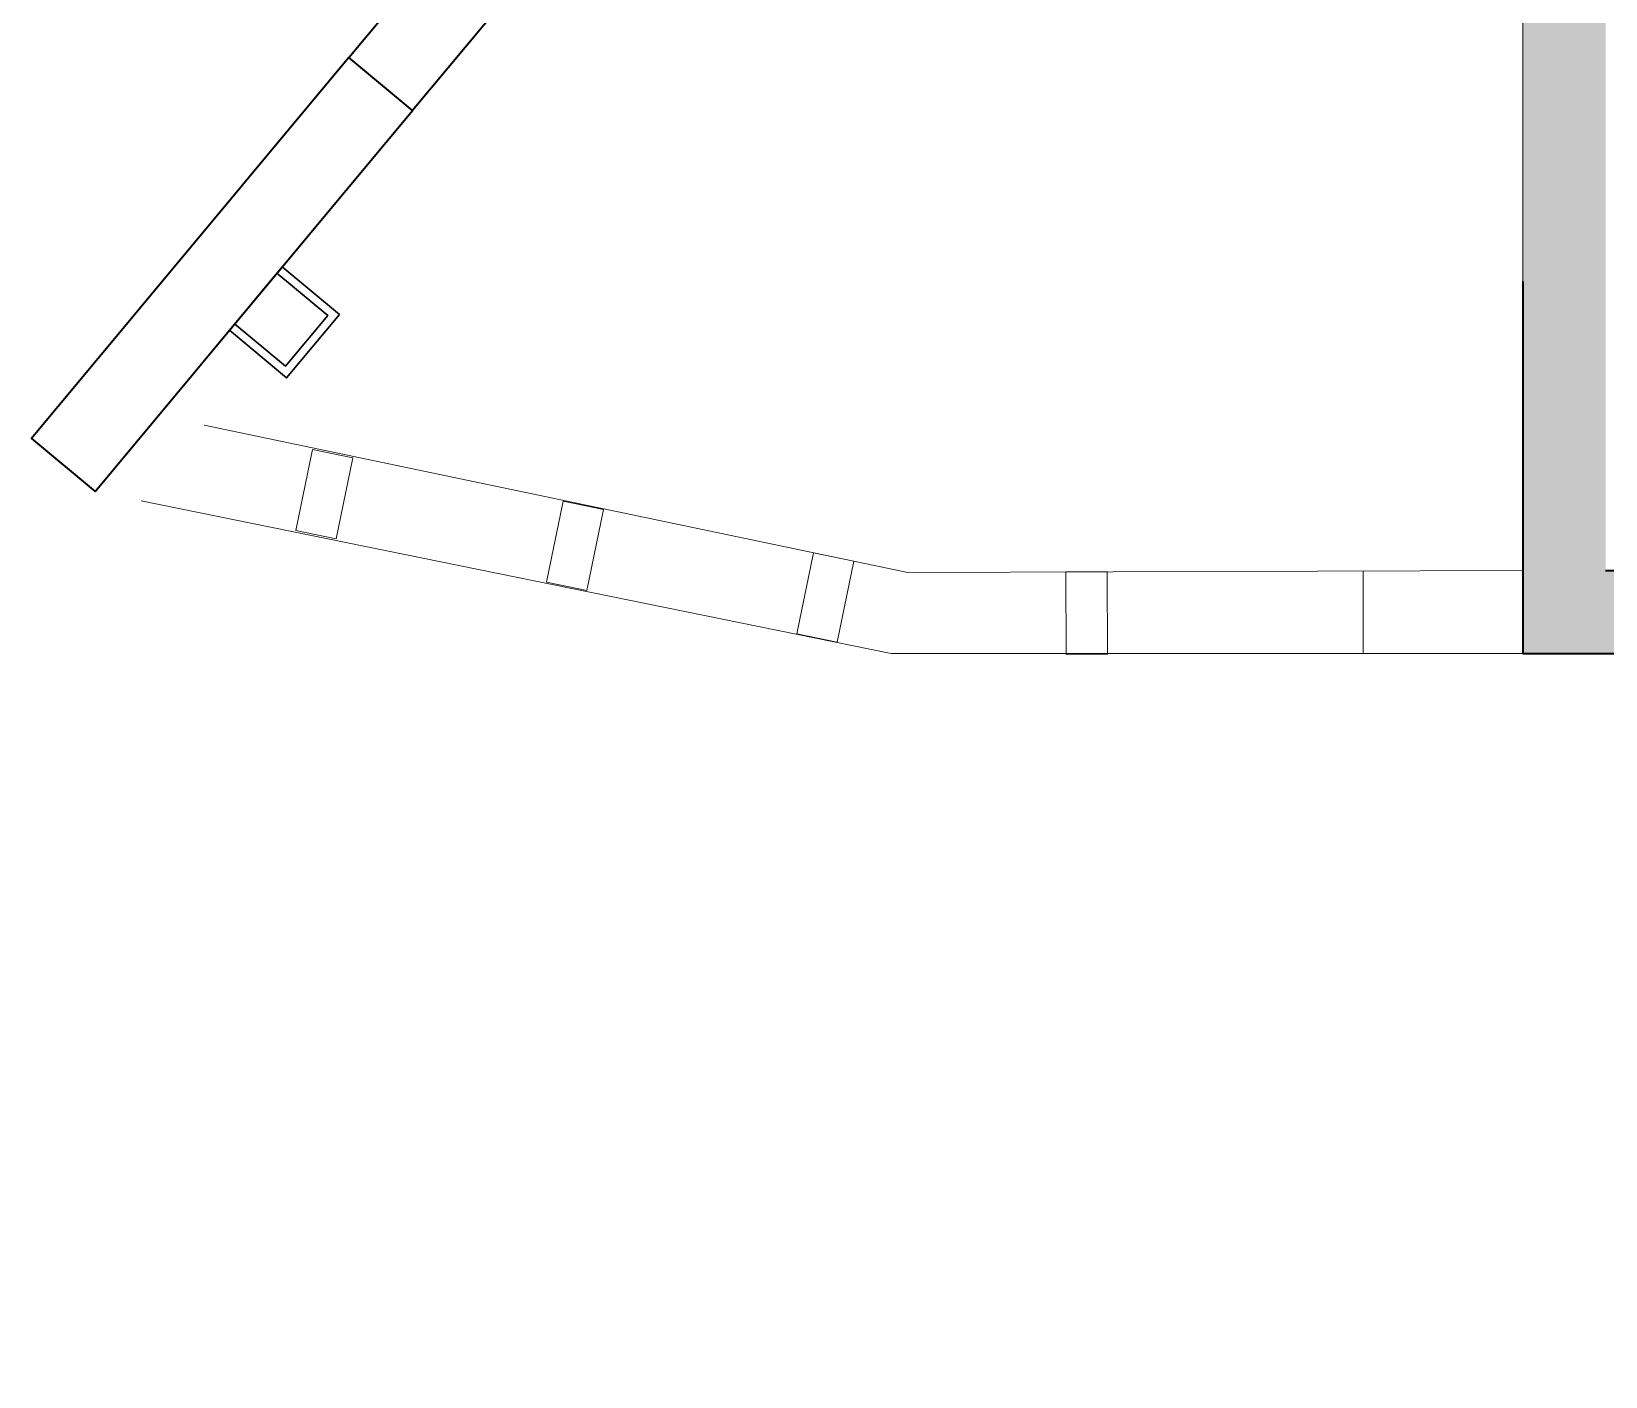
# Model space of a CAD drawing. Header units: millimetres. Extents: x 2258 to 5600, y 711 to 2563.
# Drawn here: x 2258.4 to 2405.6, y 1936.4 to 2062.1 of the extents above; entities that cross this region are included whole.
import ezdxf

# ---------------------------------------------------------------- set-up
doc = ezdxf.new("R2010")
doc.units = ezdxf.units.MM
for name, color, linetype, lineweight in [('PQI-A-IN-ELEV', 245, 'Continuous', 9), ('PQI-A-IN-FURN', 39, 'Continuous', 13), ('PQI-A-WALL', 30, 'Continuous', 50), ('PQI-ST-COLM', 34, 'Continuous', 40), ('WAL', 7, 'Continuous', 30)]:
    doc.layers.add(name, color=color, linetype=linetype, lineweight=lineweight)

msp = doc.modelspace()

# ---------------------------------------------------------------- hatches: boundary and pattern name
at = {"layer": 'PQI-A-IN-FURN', "true_color": 0x000000}
h = msp.add_hatch(color=18, dxfattribs=at)
h.dxf.hatch_style = 1
h.paths.add_polyline_path([(2405.561, 2003.939), (2436.825, 2003.937), (2436.825, 2011.663), (2405.561, 2011.663), (2405.561, 2038.708), (2405.561, 2140.052), (2397.824, 2140.052), (2397.824, 2038.708), (2397.835, 2038.708), (2397.835, 2003.939)])

# ---------------------------------------------------------------- linework, layer by layer
at = {"layer": 'PQI-A-IN-ELEV'}
for points in [[(2397.835, 2011.712), (2340.339, 2011.508), (2274.583, 2025.279)], [(2397.825, 2003.937), (2338.799, 2003.937), (2268.682, 2018.197)]]:
    msp.add_lwpolyline(points, dxfattribs=at)
at = {"layer": 'PQI-A-IN-ELEV', "ltscale": 1000}
for points in [[(2288.485, 2022.217), (2284.701, 2022.995), (2283.144, 2015.428), (2286.928, 2014.649)], [(2311.903, 2017.398), (2308.12, 2018.176), (2306.562, 2010.609), (2310.346, 2009.83)], [(2335.31, 2012.581), (2331.526, 2013.36), (2329.968, 2005.792), (2333.752, 2005.013)], [(2358.995, 2011.593), (2355.132, 2011.584), (2355.151, 2003.857), (2359.014, 2003.867)]]:
    msp.add_lwpolyline(points, close=True, dxfattribs=at)
at = {"layer": 'PQI-A-IN-FURN'}
for p, q in [((2397.824, 2183.577), (2397.824, 2038.708)), ((2382.897, 2011.659), (2382.897, 2003.937))]:
    msp.add_line(p, q, dxfattribs=at)
msp.add_lwpolyline([(2572.612, 2401.067), (2535.355, 2356.354), (2535.355, 2285.57), (2551.002, 2285.569), (2550.962, 2254.079), (2451.804, 2254.079), (2451.804, 2191.303), (2397.824, 2191.303), (2397.824, 2003.937), (2412.183, 2003.937), (2412.183, 1936.357), (2519.386, 1936.357), (2519.387, 2003.937), (2687.392, 2003.937)], dxfattribs=at)
at = {"layer": 'PQI-A-WALL', "color": 0, "lineweight": 35, "ltscale": 1000}
msp.add_lwpolyline([(2307.384, 2070.692), (2294.049, 2054.688), (2288.113, 2059.634), (2301.448, 2075.638)], close=True, dxfattribs=at)
msp.add_lwpolyline([(2405.551, 2003.939), (2405.551, 2003.937), (2436.825, 2003.937), (2436.825, 2011.663), (2405.561, 2011.663)], dxfattribs=at)
at = {"layer": 'PQI-ST-COLM', "color": 0, "lineweight": 35}
for p, q in [((2397.835, 2038.708), (2397.835, 2003.939)), ((2397.835, 2003.939), (2405.561, 2003.939))]:
    msp.add_line(p, q, dxfattribs=at)
msp.add_lwpolyline([(2264.382, 2019.075), (2294.058, 2054.69), (2288.116, 2059.642), (2258.44, 2024.027)], close=True, dxfattribs=at)
at = {"layer": 'WAL'}
msp.add_lwpolyline([(2287.224, 2035.636), (2282.278, 2029.7), (2276.935, 2034.151), (2281.881, 2040.087)], close=True, dxfattribs=at)
for points in [[(2281.387, 2039.493), (2286.135, 2035.537), (2282.179, 2030.788), (2277.43, 2034.745)], [(2264.387, 2019.07), (2264.373, 2019.073)]]:
    msp.add_lwpolyline(points, dxfattribs=at)

doc.saveas('drawing.dxf')
